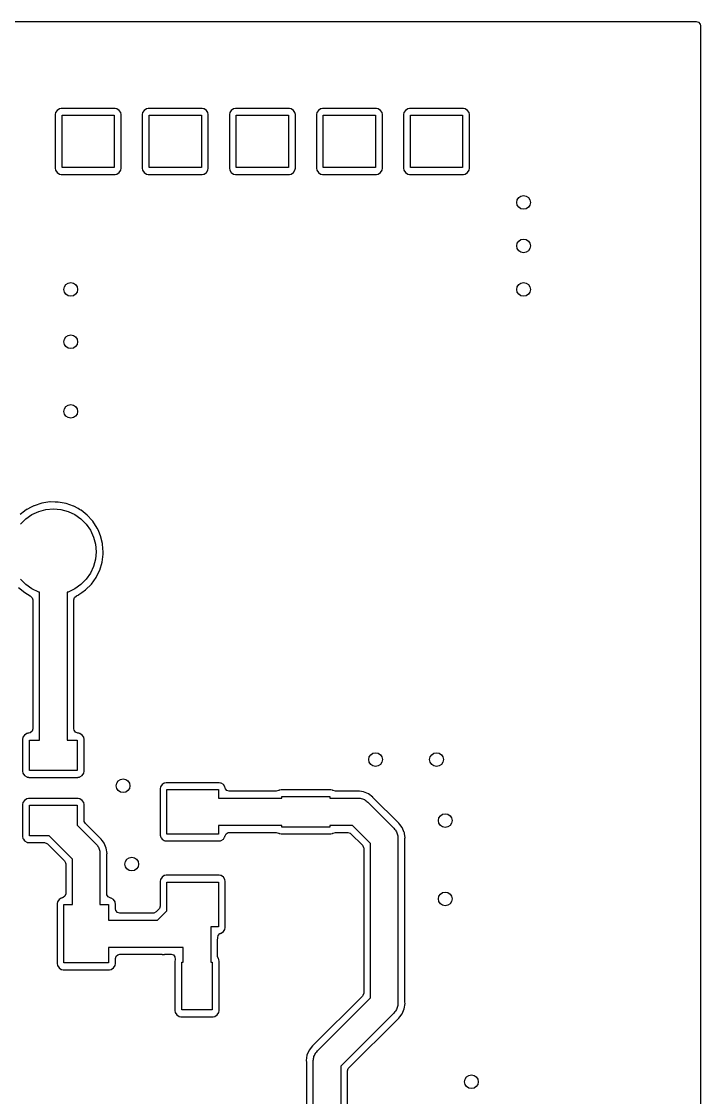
# Model space of a CAD drawing. Extents: x 0 to 2.91, y 0 to 4.33.
# Drawn here: x 0.713 to 1.493, y 3.093 to 4.329 of the extents above; entities that cross this region are included whole.
import ezdxf

# ---------------------------------------------------------------- set-up
doc = ezdxf.new("R2010")
doc.units = 0
doc.header["$MEASUREMENT"] = 0
doc.layers.add('BLACK', color=7, linetype='CONTINUOUS')

msp = doc.modelspace()

# ---------------------------------------------------------------- linework, layer by layer
at = {"layer": 'BLACK', "linetype": 'CONTINUOUS'}
for p, q in [((0.007913, 4.32866), (1.48815, 4.32866)), ((1.48815, 4.32866), (1.49083, 4.32787)), ((1.49083, 4.32787), (1.49266, 4.32576)), ((1.49266, 4.32576), (1.49311, 4.3237)), ((1.49311, 4.3237), (1.49311, 0.008819)), ((0.754309, 4.2266), (0.752564, 4.22399)), ((0.75692, 4.22834), (0.754309, 4.2266)), ((0.757399, 4.22844), (0.75692, 4.22834)), ((0.758984, 4.22875), (0.757399, 4.22844)), ((0.757399, 4.22844), (0.757399, 4.22844)), ((0.759223, 4.2288), (0.758984, 4.22875)), ((0.820777, 4.2288), (0.759223, 4.2288)), ((0.821016, 4.22875), (0.820777, 4.2288)), ((0.822601, 4.22844), (0.821016, 4.22875)), ((0.82308, 4.22834), (0.822601, 4.22844)), ((0.822601, 4.22844), (0.822601, 4.22844)), ((0.825691, 4.2266), (0.82308, 4.22834)), ((0.827436, 4.22399), (0.825691, 4.2266)), ((0.854309, 4.2266), (0.852564, 4.22399)), ((0.85692, 4.22834), (0.854309, 4.2266)), ((0.857399, 4.22844), (0.85692, 4.22834)), ((0.858984, 4.22875), (0.857399, 4.22844)), ((0.857399, 4.22844), (0.857399, 4.22844)), ((0.859223, 4.2288), (0.858984, 4.22875)), ((0.920777, 4.2288), (0.859223, 4.2288)), ((0.921016, 4.22875), (0.920777, 4.2288)), ((0.922601, 4.22844), (0.921016, 4.22875)), ((0.92308, 4.22834), (0.922601, 4.22844)), ((0.922601, 4.22844), (0.922601, 4.22844)), ((0.925691, 4.2266), (0.92308, 4.22834)), ((0.927436, 4.22399), (0.925691, 4.2266)), ((0.954309, 4.2266), (0.952564, 4.22399)), ((0.95692, 4.22834), (0.954309, 4.2266)), ((0.957399, 4.22844), (0.95692, 4.22834)), ((0.958984, 4.22875), (0.957399, 4.22844)), ((0.957399, 4.22844), (0.957399, 4.22844)), ((0.959223, 4.2288), (0.958984, 4.22875)), ((1.02078, 4.2288), (0.959223, 4.2288)), ((1.02102, 4.22875), (1.02078, 4.2288)), ((1.0226, 4.22844), (1.02102, 4.22875)), ((1.02308, 4.22834), (1.0226, 4.22844)), ((1.0226, 4.22844), (1.0226, 4.22844)), ((1.02569, 4.2266), (1.02308, 4.22834)), ((1.02744, 4.22399), (1.02569, 4.2266)), ((1.05431, 4.2266), (1.05256, 4.22399)), ((1.05692, 4.22834), (1.05431, 4.2266)), ((1.0574, 4.22844), (1.05692, 4.22834)), ((1.05898, 4.22875), (1.0574, 4.22844)), ((1.0574, 4.22844), (1.0574, 4.22844)), ((1.05922, 4.2288), (1.05898, 4.22875)), ((1.12078, 4.2288), (1.05922, 4.2288)), ((1.12102, 4.22875), (1.12078, 4.2288)), ((1.1226, 4.22844), (1.12102, 4.22875)), ((1.12308, 4.22834), (1.1226, 4.22844)), ((1.1226, 4.22844), (1.1226, 4.22844)), ((1.12569, 4.2266), (1.12308, 4.22834)), ((1.12744, 4.22399), (1.12569, 4.2266)), ((1.15431, 4.2266), (1.15256, 4.22399)), ((1.15692, 4.22834), (1.15431, 4.2266)), ((1.1574, 4.22844), (1.15692, 4.22834)), ((1.15898, 4.22875), (1.1574, 4.22844)), ((1.1574, 4.22844), (1.1574, 4.22844)), ((1.15922, 4.2288), (1.15898, 4.22875)), ((1.22078, 4.2288), (1.15922, 4.2288)), ((1.22102, 4.22875), (1.22078, 4.2288)), ((1.2226, 4.22844), (1.22102, 4.22875)), ((1.22308, 4.22834), (1.2226, 4.22844)), ((1.2226, 4.22844), (1.2226, 4.22844)), ((1.22569, 4.2266), (1.22308, 4.22834)), ((1.22744, 4.22399), (1.22569, 4.2266)), ((0.752564, 4.22399), (0.752106, 4.22168)), ((0.752106, 4.22168), (0.752106, 4.16013)), ((0.76, 4.16091), (0.76, 4.22091)), ((0.76, 4.22091), (0.82, 4.22091)), ((0.82, 4.22091), (0.82, 4.16091)), ((0.827894, 4.22168), (0.827436, 4.22399)), ((0.827894, 4.16013), (0.827894, 4.22168)), ((0.852564, 4.22399), (0.852106, 4.22168)), ((0.852106, 4.22168), (0.852106, 4.16013)), ((0.86, 4.16091), (0.86, 4.22091)), ((0.86, 4.22091), (0.92, 4.22091)), ((0.92, 4.22091), (0.92, 4.16091)), ((0.927894, 4.22168), (0.927436, 4.22399)), ((0.927894, 4.16013), (0.927894, 4.22168)), ((0.952564, 4.22399), (0.952106, 4.22168)), ((0.952106, 4.22168), (0.952106, 4.16013)), ((0.96, 4.16091), (0.96, 4.22091)), ((0.96, 4.22091), (1.02, 4.22091)), ((1.02, 4.22091), (1.02, 4.16091)), ((1.02789, 4.22168), (1.02744, 4.22399)), ((1.02789, 4.16013), (1.02789, 4.22168)), ((1.05256, 4.22399), (1.05211, 4.22168)), ((1.05211, 4.22168), (1.05211, 4.16013)), ((1.06, 4.16091), (1.06, 4.22091)), ((1.06, 4.22091), (1.12, 4.22091)), ((1.12, 4.22091), (1.12, 4.16091)), ((1.12789, 4.22168), (1.12744, 4.22399)), ((1.12789, 4.16013), (1.12789, 4.22168)), ((1.15256, 4.22399), (1.15211, 4.22168)), ((1.15211, 4.22168), (1.15211, 4.16013)), ((1.16, 4.16091), (1.16, 4.22091)), ((1.16, 4.22091), (1.22, 4.22091)), ((1.22, 4.22091), (1.22, 4.16091)), ((1.22789, 4.22168), (1.22744, 4.22399)), ((1.22789, 4.16013), (1.22789, 4.22168)), ((0.752106, 4.16013), (0.752564, 4.15783)), ((0.752564, 4.15783), (0.754309, 4.15521)), ((0.754309, 4.15521), (0.75692, 4.15347)), ((0.75692, 4.15347), (0.757399, 4.15337)), ((0.757399, 4.15337), (0.757399, 4.15337)), ((0.757399, 4.15337), (0.758984, 4.15306)), ((0.758984, 4.15306), (0.759223, 4.15301)), ((0.759223, 4.15301), (0.820777, 4.15301)), ((0.82, 4.16091), (0.76, 4.16091)), ((0.820777, 4.15301), (0.821016, 4.15306)), ((0.821016, 4.15306), (0.822601, 4.15337)), ((0.822601, 4.15337), (0.82308, 4.15347)), ((0.822601, 4.15337), (0.822601, 4.15337)), ((0.82308, 4.15347), (0.825691, 4.15521)), ((0.825691, 4.15521), (0.827436, 4.15783)), ((0.827436, 4.15783), (0.827894, 4.16013)), ((0.852106, 4.16013), (0.852564, 4.15783)), ((0.852564, 4.15783), (0.854309, 4.15521)), ((0.854309, 4.15521), (0.85692, 4.15347)), ((0.85692, 4.15347), (0.857399, 4.15337)), ((0.857399, 4.15337), (0.857399, 4.15337)), ((0.857399, 4.15337), (0.858984, 4.15306)), ((0.858984, 4.15306), (0.859223, 4.15301)), ((0.859223, 4.15301), (0.920777, 4.15301)), ((0.92, 4.16091), (0.86, 4.16091)), ((0.920777, 4.15301), (0.921016, 4.15306)), ((0.921016, 4.15306), (0.922601, 4.15337)), ((0.922601, 4.15337), (0.92308, 4.15347)), ((0.922601, 4.15337), (0.922601, 4.15337)), ((0.92308, 4.15347), (0.925691, 4.15521)), ((0.925691, 4.15521), (0.927436, 4.15783)), ((0.927436, 4.15783), (0.927894, 4.16013)), ((0.952106, 4.16013), (0.952564, 4.15783)), ((0.952564, 4.15783), (0.954309, 4.15521)), ((0.954309, 4.15521), (0.95692, 4.15347)), ((0.95692, 4.15347), (0.957399, 4.15337)), ((0.957399, 4.15337), (0.957399, 4.15337)), ((0.957399, 4.15337), (0.958984, 4.15306)), ((0.958984, 4.15306), (0.959223, 4.15301)), ((0.959223, 4.15301), (1.02078, 4.15301)), ((1.02, 4.16091), (0.96, 4.16091)), ((1.02078, 4.15301), (1.02102, 4.15306)), ((1.02102, 4.15306), (1.0226, 4.15337)), ((1.0226, 4.15337), (1.02308, 4.15347)), ((1.0226, 4.15337), (1.0226, 4.15337)), ((1.02308, 4.15347), (1.02569, 4.15521)), ((1.02569, 4.15521), (1.02744, 4.15783)), ((1.02744, 4.15783), (1.02789, 4.16013)), ((1.05211, 4.16013), (1.05256, 4.15783)), ((1.05256, 4.15783), (1.05431, 4.15521)), ((1.05431, 4.15521), (1.05692, 4.15347)), ((1.05692, 4.15347), (1.0574, 4.15337)), ((1.0574, 4.15337), (1.0574, 4.15337)), ((1.0574, 4.15337), (1.05898, 4.15306)), ((1.05898, 4.15306), (1.05922, 4.15301)), ((1.05922, 4.15301), (1.12078, 4.15301)), ((1.12, 4.16091), (1.06, 4.16091)), ((1.12078, 4.15301), (1.12102, 4.15306)), ((1.12102, 4.15306), (1.1226, 4.15337)), ((1.1226, 4.15337), (1.12308, 4.15347)), ((1.1226, 4.15337), (1.1226, 4.15337)), ((1.12308, 4.15347), (1.12569, 4.15521)), ((1.12569, 4.15521), (1.12744, 4.15783)), ((1.12744, 4.15783), (1.12789, 4.16013)), ((1.15211, 4.16013), (1.15256, 4.15783)), ((1.15256, 4.15783), (1.15431, 4.15521)), ((1.15431, 4.15521), (1.15692, 4.15347)), ((1.15692, 4.15347), (1.1574, 4.15337)), ((1.1574, 4.15337), (1.1574, 4.15337)), ((1.1574, 4.15337), (1.15898, 4.15306)), ((1.15898, 4.15306), (1.15922, 4.15301)), ((1.15922, 4.15301), (1.22078, 4.15301)), ((1.22, 4.16091), (1.16, 4.16091)), ((1.22078, 4.15301), (1.22102, 4.15306)), ((1.22102, 4.15306), (1.2226, 4.15337)), ((1.2226, 4.15337), (1.22308, 4.15347)), ((1.2226, 4.15337), (1.2226, 4.15337)), ((1.22308, 4.15347), (1.22569, 4.15521)), ((1.22569, 4.15521), (1.22744, 4.15783)), ((1.22744, 4.15783), (1.22789, 4.16013)), ((0.72439, 3.7707), (0.719465, 3.76813)), ((0.727614, 3.77238), (0.72439, 3.7707)), ((0.727795, 3.77247), (0.727614, 3.77238)), ((0.727614, 3.77238), (0.727614, 3.77238)), ((0.73672, 3.77539), (0.727795, 3.77247)), ((0.746003, 3.77681), (0.73672, 3.77539)), ((0.746206, 3.77681), (0.746003, 3.77681)), ((0.752092, 3.77673), (0.746206, 3.77681)), ((0.746206, 3.77681), (0.746206, 3.77681)), ((0.755393, 3.77669), (0.752092, 3.77673)), ((0.755593, 3.77666), (0.755393, 3.77669)), ((0.760015, 3.77587), (0.755593, 3.77666)), ((0.755593, 3.77666), (0.755593, 3.77666)), ((0.764638, 3.77505), (0.760015, 3.77587)), ((0.764829, 3.77498), (0.764638, 3.77505)), ((0.773298, 3.77198), (0.764829, 3.77498)), ((0.764829, 3.77498), (0.764829, 3.77498)), ((0.773489, 3.77191), (0.773298, 3.77198)), ((0.773298, 3.77198), (0.773298, 3.77198)), ((0.77832, 3.76925), (0.773489, 3.77191)), ((0.716971, 3.76626), (0.711956, 3.7625)), ((0.712301, 3.75128), (0.718367, 3.75734)), ((0.719302, 3.76801), (0.716971, 3.76626)), ((0.718367, 3.75734), (0.725394, 3.76227)), ((0.719465, 3.76813), (0.719302, 3.76801)), ((0.719302, 3.76801), (0.719302, 3.76801)), ((0.725394, 3.76227), (0.733168, 3.76589)), ((0.733168, 3.76589), (0.741454, 3.76811)), ((0.741454, 3.76811), (0.75, 3.76886)), ((0.75, 3.76886), (0.758546, 3.76811)), ((0.758546, 3.76811), (0.766832, 3.76589)), ((0.766832, 3.76589), (0.774606, 3.76227)), ((0.774606, 3.76227), (0.781633, 3.75734)), ((0.780162, 3.76823), (0.77832, 3.76925)), ((0.78171, 3.76737), (0.780162, 3.76823)), ((0.781633, 3.75734), (0.787699, 3.75128)), ((0.78187, 3.76725), (0.78171, 3.76737)), ((0.78892, 3.76168), (0.78187, 3.76725)), ((0.78187, 3.76725), (0.78187, 3.76725)), ((0.78908, 3.76155), (0.78892, 3.76168)), ((0.78892, 3.76168), (0.78892, 3.76168)), ((0.789217, 3.7614), (0.78908, 3.76155)), ((0.794304, 3.75581), (0.789217, 3.7614)), ((0.789217, 3.7614), (0.789217, 3.7614)), ((0.787699, 3.75128), (0.792619, 3.74425)), ((0.7954, 3.75461), (0.794304, 3.75581)), ((0.8005, 3.74672), (0.7954, 3.75461)), ((0.800581, 3.74654), (0.8005, 3.74672)), ((0.800582, 3.74654), (0.800581, 3.74654)), ((0.802179, 3.74286), (0.800582, 3.74654)), ((0.792619, 3.74425), (0.796245, 3.73648)), ((0.796245, 3.73648), (0.798465, 3.72819)), ((0.804245, 3.73811), (0.802179, 3.74286)), ((0.806533, 3.729), (0.804245, 3.73811)), ((0.798465, 3.72819), (0.799213, 3.71965)), ((0.806549, 3.7288), (0.806533, 3.729)), ((0.806998, 3.72334), (0.806549, 3.7288)), ((0.806549, 3.7288), (0.806549, 3.7288)), ((0.807302, 3.71965), (0.806998, 3.72334)), ((0.798465, 3.7111), (0.796245, 3.70281)), ((0.799213, 3.71965), (0.798465, 3.7111)), ((0.803278, 3.69855), (0.806008, 3.70754)), ((0.806008, 3.70754), (0.807234, 3.71685)), ((0.807234, 3.71685), (0.807302, 3.71965)), ((0.796245, 3.70281), (0.792619, 3.69504)), ((0.799117, 3.69013), (0.801918, 3.6958)), ((0.801918, 3.6958), (0.803188, 3.69837)), ((0.803188, 3.69837), (0.803278, 3.69855)), ((0.803188, 3.69837), (0.803188, 3.69837)), ((0.718367, 3.68195), (0.712301, 3.68801)), ((0.787699, 3.68801), (0.781633, 3.68195)), ((0.792619, 3.69504), (0.787699, 3.68801)), ((0.793638, 3.68251), (0.799117, 3.69013)), ((0.709908, 3.6787), (0.717133, 3.67271)), ((0.717133, 3.67271), (0.723485, 3.66899)), ((0.725394, 3.67703), (0.718367, 3.68195)), ((0.733168, 3.6734), (0.725394, 3.67703)), ((0.734252, 3.67311), (0.733168, 3.6734)), ((0.734252, 3.50341), (0.734252, 3.67311)), ((0.766832, 3.6734), (0.765748, 3.67311)), ((0.765748, 3.67311), (0.765748, 3.50341)), ((0.774606, 3.67703), (0.766832, 3.6734)), ((0.781633, 3.68195), (0.774606, 3.67703)), ((0.779159, 3.67034), (0.779341, 3.67043)), ((0.779341, 3.67043), (0.782539, 3.67271)), ((0.782539, 3.67271), (0.786821, 3.67576)), ((0.786821, 3.67576), (0.786986, 3.67588)), ((0.786986, 3.67588), (0.793638, 3.68251)), ((0.723485, 3.66899), (0.7239, 3.66875)), ((0.7239, 3.66875), (0.725819, 3.66672)), ((0.725819, 3.66672), (0.726358, 3.66447)), ((0.726358, 3.66447), (0.726358, 3.51623)), ((0.773642, 3.66454), (0.774429, 3.66722)), ((0.773642, 3.51623), (0.773642, 3.66454)), ((0.774429, 3.66722), (0.77642, 3.66899)), ((0.77642, 3.66899), (0.779158, 3.67034)), ((0.779158, 3.67034), (0.779159, 3.67034)), ((0.71942, 3.51084), (0.716809, 3.5091)), ((0.719899, 3.51094), (0.71942, 3.51084)), ((0.720759, 3.51111), (0.719899, 3.51094)), ((0.719899, 3.51094), (0.719899, 3.51094)), ((0.721723, 3.5113), (0.720759, 3.51111)), ((0.721914, 3.5113), (0.721723, 3.5113)), ((0.723458, 3.51172), (0.721914, 3.5113)), ((0.725571, 3.51355), (0.723458, 3.51172)), ((0.726358, 3.51623), (0.725571, 3.51355)), ((0.77391, 3.51462), (0.773642, 3.51623)), ((0.775524, 3.51234), (0.77391, 3.51462)), ((0.778096, 3.5113), (0.775524, 3.51234)), ((0.778277, 3.5113), (0.778096, 3.5113)), ((0.779241, 3.51111), (0.778277, 3.5113)), ((0.780101, 3.51094), (0.779241, 3.51111)), ((0.78058, 3.51084), (0.780101, 3.51094)), ((0.780101, 3.51094), (0.780101, 3.51094)), ((0.783191, 3.5091), (0.78058, 3.51084)), ((0.715064, 3.50649), (0.714606, 3.50418)), ((0.714606, 3.50418), (0.714606, 3.46763)), ((0.716809, 3.5091), (0.715064, 3.50649)), ((0.7225, 3.46841), (0.7225, 3.50341)), ((0.7225, 3.50341), (0.734252, 3.50341)), ((0.765748, 3.50341), (0.7775, 3.50341)), ((0.7775, 3.50341), (0.7775, 3.46841)), ((0.784936, 3.50649), (0.783191, 3.5091)), ((0.785394, 3.50418), (0.784936, 3.50649)), ((0.785394, 3.46763), (0.785394, 3.50418)), ((0.714606, 3.46763), (0.715064, 3.46533)), ((0.715064, 3.46533), (0.716809, 3.46271)), ((0.716809, 3.46271), (0.71942, 3.46097)), ((0.71942, 3.46097), (0.719899, 3.46087)), ((0.719899, 3.46087), (0.719899, 3.46087)), ((0.719899, 3.46087), (0.721484, 3.46056)), ((0.721484, 3.46056), (0.721723, 3.46051)), ((0.721723, 3.46051), (0.778277, 3.46051)), ((0.7775, 3.46841), (0.7225, 3.46841)), ((0.778277, 3.46051), (0.778516, 3.46056)), ((0.778516, 3.46056), (0.780101, 3.46087)), ((0.780101, 3.46087), (0.78058, 3.46097)), ((0.780101, 3.46087), (0.780101, 3.46087)), ((0.78058, 3.46097), (0.783191, 3.46271)), ((0.783191, 3.46271), (0.784936, 3.46533)), ((0.784936, 3.46533), (0.785394, 3.46763)), ((0.873037, 3.44958), (0.872579, 3.44727)), ((0.874781, 3.45219), (0.873037, 3.44958)), ((0.877392, 3.45393), (0.874781, 3.45219)), ((0.877872, 3.45403), (0.877392, 3.45393)), ((0.879456, 3.45434), (0.877872, 3.45403)), ((0.877872, 3.45403), (0.877872, 3.45403)), ((0.879695, 3.45439), (0.879456, 3.45434)), ((0.940305, 3.45439), (0.879695, 3.45439)), ((0.940544, 3.45434), (0.940305, 3.45439)), ((0.942128, 3.45403), (0.940544, 3.45434)), ((0.942608, 3.45393), (0.942128, 3.45403)), ((0.942128, 3.45403), (0.942128, 3.45403)), ((0.945219, 3.45219), (0.942608, 3.45393)), ((0.946963, 3.44958), (0.945219, 3.45219)), ((0.947059, 3.4491), (0.946963, 3.44958)), ((0.947169, 3.44854), (0.947059, 3.4491)), ((0.947059, 3.4491), (0.947059, 3.4491)), ((0.947522, 3.44745), (0.947169, 3.44854)), ((0.71942, 3.43584), (0.716809, 3.4341)), ((0.719899, 3.43594), (0.71942, 3.43584)), ((0.721484, 3.43625), (0.719899, 3.43594)), ((0.719899, 3.43594), (0.719899, 3.43594)), ((0.721723, 3.4363), (0.721484, 3.43625)), ((0.778277, 3.4363), (0.721723, 3.4363)), ((0.778516, 3.43625), (0.778277, 3.4363)), ((0.780101, 3.43594), (0.778516, 3.43625)), ((0.78058, 3.43584), (0.780101, 3.43594)), ((0.780101, 3.43594), (0.780101, 3.43594)), ((0.783191, 3.4341), (0.78058, 3.43584)), ((0.872579, 3.44727), (0.872579, 3.39454)), ((0.880472, 3.39531), (0.880472, 3.4465)), ((0.880472, 3.4465), (0.939528, 3.4465)), ((0.939528, 3.4465), (0.939528, 3.43665)), ((0.939528, 3.43665), (1.0125, 3.43665)), ((0.949353, 3.44533), (0.947522, 3.44745)), ((0.952035, 3.44455), (0.949353, 3.44533)), ((1.00598, 3.44455), (0.952035, 3.44455)), ((1.00873, 3.44538), (1.00598, 3.44455)), ((1.00901, 3.44557), (1.00873, 3.44538)), ((1.00942, 3.44584), (1.00901, 3.44557)), ((1.00901, 3.44557), (1.00901, 3.44557)), ((1.0099, 3.44594), (1.00942, 3.44584)), ((1.01148, 3.44625), (1.0099, 3.44594)), ((1.0099, 3.44594), (1.0099, 3.44594)), ((1.01172, 3.4463), (1.01148, 3.44625)), ((1.06828, 3.4463), (1.01172, 3.4463)), ((1.0125, 3.43665), (1.0125, 3.43841)), ((1.0125, 3.43841), (1.0675, 3.43841)), ((1.0675, 3.43841), (1.0675, 3.43665)), ((1.0675, 3.43665), (1.1, 3.43665)), ((1.06852, 3.44625), (1.06828, 3.4463)), ((1.0701, 3.44594), (1.06852, 3.44625)), ((1.07058, 3.44584), (1.0701, 3.44594)), ((1.0701, 3.44594), (1.0701, 3.44594)), ((1.07099, 3.44557), (1.07058, 3.44584)), ((1.07127, 3.44538), (1.07099, 3.44557)), ((1.07099, 3.44557), (1.07099, 3.44557)), ((1.07402, 3.44455), (1.07127, 3.44538)), ((1.09813, 3.44455), (1.07402, 3.44455)), ((1.09877, 3.44459), (1.09813, 3.44455)), ((1.09968, 3.44471), (1.09877, 3.44459)), ((1.1, 3.44475), (1.09968, 3.44471)), ((1.10155, 3.44455), (1.1, 3.44475)), ((1.1, 3.43665), (1.10122, 3.43646)), ((1.10122, 3.43646), (1.10246, 3.43646)), ((1.10617, 3.44394), (1.10155, 3.44455)), ((1.10246, 3.43646), (1.10364, 3.43608)), ((1.10364, 3.43608), (1.10487, 3.43588)), ((1.10487, 3.43588), (1.10597, 3.43532)), ((1.11192, 3.44156), (1.10617, 3.44394)), ((1.11686, 3.43777), (1.11192, 3.44156)), ((1.11706, 3.43751), (1.11686, 3.43777)), ((1.11762, 3.43678), (1.11706, 3.43751)), ((1.11804, 3.4363), (1.11762, 3.43678)), ((1.14539, 3.40895), (1.11804, 3.4363)), ((0.715064, 3.43149), (0.714606, 3.42918)), ((0.714606, 3.42918), (0.714606, 3.39263)), ((0.716809, 3.4341), (0.715064, 3.43149)), ((0.7225, 3.39341), (0.7225, 3.42841)), ((0.7225, 3.42841), (0.7775, 3.42841)), ((0.7775, 3.42841), (0.7775, 3.40568)), ((0.784936, 3.43149), (0.783191, 3.4341)), ((0.785394, 3.42918), (0.784936, 3.43149)), ((0.785394, 3.411), (0.785394, 3.42918)), ((1.10597, 3.43532), (1.10715, 3.43494)), ((1.10715, 3.43494), (1.10815, 3.43421)), ((1.10815, 3.43421), (1.10926, 3.43365)), ((1.10926, 3.43365), (1.11013, 3.43277)), ((1.11013, 3.43277), (1.11114, 3.43204)), ((1.11114, 3.43204), (1.14114, 3.40204)), ((0.785507, 3.40995), (0.785394, 3.411)), ((0.7775, 3.40568), (0.798931, 3.38425)), ((0.786847, 3.40749), (0.785507, 3.40995)), ((0.803187, 3.39115), (0.786847, 3.40749)), ((1.0125, 3.40516), (0.939528, 3.40516)), ((0.939528, 3.40516), (0.939528, 3.39531)), ((1.0125, 3.40341), (1.0125, 3.40516)), ((1.0675, 3.40341), (1.0125, 3.40341)), ((1.09348, 3.40516), (1.0675, 3.40516)), ((1.0675, 3.40516), (1.0675, 3.40341)), ((1.11425, 3.38438), (1.09348, 3.40516)), ((1.14114, 3.40204), (1.14186, 3.40104)), ((1.14186, 3.40104), (1.14274, 3.40016)), ((1.14274, 3.40016), (1.1433, 3.39906)), ((1.1433, 3.39906), (1.14403, 3.39805)), ((1.14588, 3.40852), (1.14539, 3.40895)), ((1.14686, 3.40777), (1.14588, 3.40852)), ((1.14781, 3.40653), (1.14686, 3.40777)), ((1.15065, 3.40283), (1.14781, 3.40653)), ((1.15303, 3.39708), (1.15065, 3.40283)), ((0.714606, 3.39263), (0.715064, 3.39033)), ((0.715064, 3.39033), (0.715336, 3.38992)), ((0.715336, 3.38992), (0.715714, 3.38935)), ((0.715714, 3.38935), (0.716809, 3.38771)), ((0.716809, 3.38771), (0.71942, 3.38597)), ((0.745229, 3.39341), (0.7225, 3.39341)), ((0.772047, 3.36659), (0.745229, 3.39341)), ((0.803674, 3.39073), (0.803187, 3.39115)), ((0.804657, 3.38997), (0.803674, 3.39073)), ((0.804855, 3.38971), (0.804657, 3.38997)), ((0.806141, 3.38804), (0.804855, 3.38971)), ((0.806614, 3.38742), (0.806141, 3.38804)), ((0.808446, 3.38503), (0.806614, 3.38742)), ((0.872579, 3.39454), (0.872626, 3.3943)), ((0.872626, 3.3943), (0.87291, 3.39287)), ((0.87291, 3.39287), (0.873037, 3.39223)), ((0.873037, 3.39223), (0.873308, 3.39183)), ((0.873308, 3.39183), (0.873913, 3.39092)), ((0.873913, 3.39092), (0.874781, 3.38962)), ((0.874781, 3.38962), (0.877392, 3.38788)), ((0.877392, 3.38788), (0.877872, 3.38778)), ((0.877872, 3.38778), (0.877872, 3.38778)), ((0.877872, 3.38778), (0.879456, 3.38747)), ((0.879456, 3.38747), (0.879695, 3.38742)), ((0.879695, 3.38742), (0.940305, 3.38742)), ((0.939528, 3.39531), (0.880472, 3.39531)), ((0.940305, 3.38742), (0.940544, 3.38747)), ((0.940544, 3.38747), (0.942128, 3.38778)), ((0.942128, 3.38778), (0.942608, 3.38788)), ((0.942128, 3.38778), (0.942128, 3.38778)), ((0.942608, 3.38788), (0.945219, 3.38962)), ((0.945219, 3.38962), (0.946087, 3.39092)), ((0.946087, 3.39092), (0.946692, 3.39183)), ((0.946692, 3.39183), (0.946963, 3.39223)), ((0.946963, 3.39223), (0.94709, 3.39287)), ((0.94709, 3.39287), (0.947169, 3.39327)), ((0.947169, 3.39327), (0.948465, 3.39575)), ((0.948465, 3.39575), (0.950894, 3.39713)), ((0.950894, 3.39713), (0.952035, 3.39726)), ((0.952035, 3.39726), (1.00598, 3.39726)), ((1.00598, 3.39726), (1.00873, 3.39643)), ((1.00873, 3.39643), (1.00901, 3.39624)), ((1.00901, 3.39624), (1.00901, 3.39624)), ((1.00901, 3.39624), (1.00942, 3.39597)), ((1.00942, 3.39597), (1.0099, 3.39587)), ((1.0099, 3.39587), (1.0099, 3.39587)), ((1.0099, 3.39587), (1.01148, 3.39556)), ((1.01148, 3.39556), (1.01172, 3.39551)), ((1.01172, 3.39551), (1.06828, 3.39551)), ((1.06828, 3.39551), (1.06852, 3.39556)), ((1.06852, 3.39556), (1.0701, 3.39587)), ((1.0701, 3.39587), (1.07058, 3.39597)), ((1.0701, 3.39587), (1.0701, 3.39587)), ((1.07058, 3.39597), (1.07099, 3.39624)), ((1.07099, 3.39624), (1.07127, 3.39643)), ((1.07099, 3.39624), (1.07099, 3.39624)), ((1.07127, 3.39643), (1.07402, 3.39726)), ((1.07402, 3.39726), (1.08815, 3.39726)), ((1.08815, 3.39726), (1.09083, 3.39648)), ((1.09083, 3.39648), (1.09166, 3.39581)), ((1.09166, 3.39581), (1.10491, 3.38257)), ((1.14403, 3.39805), (1.14441, 3.39688)), ((1.14441, 3.39688), (1.14498, 3.39577)), ((1.14498, 3.39577), (1.14517, 3.39455)), ((1.14517, 3.39455), (1.14555, 3.39337)), ((1.14555, 3.39337), (1.14555, 3.39213)), ((1.14555, 3.39213), (1.14575, 3.39091)), ((1.14575, 3.39091), (1.14575, 3.20091)), ((1.15308, 3.39675), (1.15303, 3.39708)), ((1.15318, 3.39598), (1.15308, 3.39675)), ((1.15385, 3.39091), (1.15318, 3.39598)), ((1.15364, 3.38903), (1.15368, 3.38968)), ((1.15364, 3.20278), (1.15364, 3.38903)), ((1.15368, 3.38968), (1.1538, 3.39058)), ((1.1538, 3.39058), (1.15385, 3.39091)), ((0.71942, 3.38597), (0.719899, 3.38587)), ((0.719899, 3.38587), (0.719899, 3.38587)), ((0.719899, 3.38587), (0.721484, 3.38556)), ((0.721484, 3.38556), (0.721723, 3.38551)), ((0.721723, 3.38551), (0.739905, 3.38551)), ((0.739905, 3.38551), (0.742586, 3.38472)), ((0.742586, 3.38472), (0.743412, 3.38406)), ((0.743412, 3.38406), (0.762701, 3.36477)), ((0.798931, 3.38425), (0.799659, 3.38324)), ((0.799659, 3.38324), (0.800536, 3.38237)), ((0.800536, 3.38237), (0.801098, 3.38126)), ((0.801098, 3.38126), (0.801827, 3.38026)), ((0.801827, 3.38026), (0.80221, 3.37908)), ((0.80221, 3.37908), (0.802773, 3.37798)), ((0.802773, 3.37798), (0.802966, 3.37675)), ((0.802966, 3.37675), (0.803349, 3.37557)), ((0.803349, 3.37557), (0.803349, 3.37433)), ((0.803349, 3.37433), (0.803543, 3.37311)), ((0.810829, 3.37928), (0.808446, 3.38503)), ((0.811641, 3.37311), (0.810829, 3.37928)), ((1.10491, 3.38257), (1.10624, 3.38011)), ((1.10624, 3.38011), (1.10636, 3.37906)), ((1.10636, 3.37906), (1.10636, 3.21275)), ((1.11425, 3.20743), (1.11425, 3.38438)), ((0.762701, 3.36477), (0.76404, 3.36232)), ((0.76404, 3.36232), (0.764154, 3.36126)), ((0.772047, 3.31437), (0.772047, 3.36659)), ((0.803543, 3.37311), (0.803543, 3.31437)), ((0.811437, 3.37124), (0.811479, 3.37188)), ((0.811437, 3.32688), (0.811437, 3.37124)), ((0.811479, 3.37188), (0.811599, 3.37279)), ((0.811599, 3.37279), (0.811641, 3.37311)), ((0.764154, 3.36126), (0.764154, 3.32688)), ((0.873037, 3.34328), (0.872579, 3.34097)), ((0.872579, 3.34097), (0.872579, 3.31267)), ((0.874781, 3.34589), (0.873037, 3.34328)), ((0.877392, 3.34763), (0.874781, 3.34589)), ((0.877872, 3.34773), (0.877392, 3.34763)), ((0.879456, 3.34804), (0.877872, 3.34773)), ((0.877872, 3.34773), (0.877872, 3.34773)), ((0.879695, 3.34809), (0.879456, 3.34804)), ((0.940305, 3.34809), (0.879695, 3.34809)), ((0.880472, 3.30735), (0.880472, 3.3402)), ((0.880472, 3.3402), (0.939528, 3.3402)), ((0.939528, 3.3402), (0.939528, 3.28902)), ((0.940544, 3.34804), (0.940305, 3.34809)), ((0.942128, 3.34773), (0.940544, 3.34804)), ((0.942608, 3.34763), (0.942128, 3.34773)), ((0.942128, 3.34773), (0.942128, 3.34773)), ((0.945219, 3.34589), (0.942608, 3.34763)), ((0.946963, 3.34328), (0.945219, 3.34589)), ((0.947421, 3.34097), (0.946963, 3.34328)), ((0.947421, 3.28824), (0.947421, 3.34097)), ((0.764154, 3.32688), (0.763366, 3.3242)), ((0.81157, 3.32574), (0.811437, 3.32688)), ((0.812953, 3.32331), (0.81157, 3.32574)), ((0.754476, 3.31598), (0.754311, 3.31515)), ((0.754311, 3.31515), (0.754311, 3.24666)), ((0.754674, 3.31697), (0.754476, 3.31598)), ((0.754769, 3.31745), (0.754674, 3.31697)), ((0.754674, 3.31697), (0.754674, 3.31697)), ((0.756514, 3.32006), (0.754769, 3.31745)), ((0.759125, 3.32181), (0.756514, 3.32006)), ((0.759604, 3.3219), (0.759125, 3.32181)), ((0.760161, 3.32201), (0.759604, 3.3219)), ((0.759604, 3.3219), (0.759604, 3.3219)), ((0.761254, 3.32236), (0.760161, 3.32201)), ((0.763366, 3.3242), (0.761254, 3.32236)), ((0.762205, 3.24744), (0.762205, 3.31437)), ((0.762205, 3.31437), (0.772047, 3.31437)), ((0.803543, 3.31437), (0.813386, 3.31437)), ((0.81543, 3.32201), (0.812953, 3.32331)), ((0.813386, 3.31437), (0.813386, 3.29665)), ((0.815987, 3.3219), (0.81543, 3.32201)), ((0.816466, 3.32181), (0.815987, 3.3219)), ((0.815987, 3.3219), (0.815987, 3.3219)), ((0.819077, 3.32006), (0.816466, 3.32181)), ((0.820822, 3.31745), (0.819077, 3.32006)), ((0.820917, 3.31697), (0.820822, 3.31745)), ((0.821114, 3.31598), (0.820917, 3.31697)), ((0.820917, 3.31697), (0.820917, 3.31697)), ((0.82128, 3.31515), (0.821114, 3.31598)), ((0.82128, 3.30951), (0.82128, 3.31515)), ((0.872579, 3.31267), (0.871791, 3.30999)), ((0.821728, 3.30745), (0.82128, 3.30951)), ((0.823558, 3.30533), (0.821728, 3.30745)), ((0.82624, 3.30455), (0.823558, 3.30533)), ((0.864452, 3.30455), (0.82624, 3.30455)), ((0.865506, 3.30466), (0.864452, 3.30455)), ((0.867959, 3.306), (0.865506, 3.30466)), ((0.871126, 3.30917), (0.867959, 3.306)), ((0.869776, 3.29665), (0.880472, 3.30735)), ((0.871791, 3.30999), (0.871126, 3.30917)), ((0.813386, 3.29665), (0.869776, 3.29665)), ((0.939528, 3.28902), (0.930748, 3.28902)), ((0.930748, 3.28902), (0.930748, 3.24841)), ((0.946963, 3.28594), (0.947421, 3.28824)), ((0.938684, 3.27468), (0.938803, 3.27558)), ((0.938803, 3.27623), (0.938803, 3.27655)), ((0.938803, 3.27655), (0.938881, 3.27655)), ((0.938846, 3.27591), (0.938803, 3.27623)), ((0.938803, 3.27558), (0.938846, 3.27591)), ((0.938881, 3.27655), (0.939246, 3.27889)), ((0.939246, 3.27889), (0.941102, 3.28099)), ((0.941102, 3.28099), (0.941836, 3.28136)), ((0.941836, 3.28136), (0.942128, 3.28148)), ((0.942128, 3.28148), (0.942608, 3.28158)), ((0.942608, 3.28158), (0.945219, 3.28332)), ((0.945219, 3.28332), (0.946963, 3.28594)), ((0.899252, 3.26516), (0.813386, 3.26516)), ((0.813386, 3.26516), (0.813386, 3.24744)), ((0.899252, 3.24841), (0.899252, 3.26516)), ((0.938642, 3.27403), (0.938684, 3.27468)), ((0.938642, 3.25493), (0.938642, 3.27403)), ((0.82128, 3.2523), (0.822067, 3.25499)), ((0.82128, 3.24666), (0.82128, 3.2523)), ((0.822067, 3.25499), (0.824179, 3.25682)), ((0.824179, 3.25682), (0.82624, 3.25726)), ((0.82624, 3.25726), (0.874424, 3.25726)), ((0.874424, 3.25726), (0.875072, 3.25722)), ((0.875072, 3.25722), (0.876299, 3.25706)), ((0.876299, 3.25706), (0.876622, 3.2571)), ((0.876622, 3.2571), (0.877526, 3.25722)), ((0.877526, 3.25722), (0.878174, 3.25726)), ((0.878174, 3.25726), (0.885169, 3.25726)), ((0.885169, 3.25726), (0.887851, 3.25648)), ((0.887851, 3.25648), (0.889681, 3.25436)), ((0.890034, 3.25134), (0.889606, 3.24918)), ((0.889681, 3.25436), (0.890034, 3.25134)), ((0.939478, 3.25217), (0.938642, 3.25493)), ((0.939664, 3.25189), (0.939478, 3.25217)), ((0.939936, 3.25149), (0.939664, 3.25189)), ((0.939664, 3.25189), (0.939664, 3.25189)), ((0.940394, 3.24918), (0.939936, 3.25149)), ((0.754311, 3.24666), (0.754769, 3.24436)), ((0.754769, 3.24436), (0.756514, 3.24175)), ((0.756514, 3.24175), (0.759125, 3.24001)), ((0.759125, 3.24001), (0.759604, 3.23991)), ((0.759604, 3.23991), (0.759604, 3.23991)), ((0.759604, 3.23991), (0.761188, 3.23959)), ((0.761188, 3.23959), (0.761427, 3.23955)), ((0.761427, 3.23955), (0.814163, 3.23955)), ((0.813386, 3.24744), (0.762205, 3.24744)), ((0.814163, 3.23955), (0.814402, 3.23959)), ((0.814402, 3.23959), (0.815987, 3.23991)), ((0.815987, 3.23991), (0.816466, 3.24001)), ((0.815987, 3.23991), (0.815987, 3.23991)), ((0.816466, 3.24001), (0.819077, 3.24175)), ((0.819077, 3.24175), (0.820822, 3.24436)), ((0.820822, 3.24436), (0.82128, 3.24666)), ((0.889606, 3.24918), (0.889606, 3.19263)), ((0.8975, 3.19341), (0.8975, 3.24841)), ((0.8975, 3.24841), (0.899252, 3.24841)), ((0.930748, 3.24841), (0.9325, 3.24841)), ((0.9325, 3.24841), (0.9325, 3.19341)), ((0.940394, 3.19263), (0.940394, 3.24918)), ((1.10491, 3.20925), (1.0489, 3.15324)), ((1.05316, 3.14633), (1.11425, 3.20743)), ((1.10557, 3.21007), (1.10491, 3.20925)), ((1.10636, 3.21275), (1.10557, 3.21007)), ((1.14575, 3.20091), (1.14555, 3.19968)), ((1.15303, 3.19473), (1.15385, 3.20091)), ((1.15368, 3.20213), (1.15364, 3.20278)), ((1.15385, 3.20091), (1.15368, 3.20213)), ((0.889606, 3.19263), (0.890064, 3.19033)), ((0.890064, 3.19033), (0.891809, 3.18771)), ((0.9325, 3.19341), (0.8975, 3.19341)), ((0.938191, 3.18771), (0.939936, 3.19033)), ((0.939936, 3.19033), (0.940394, 3.19263)), ((1.14114, 3.18977), (1.08004, 3.12867)), ((1.14186, 3.19077), (1.14114, 3.18977)), ((1.14274, 3.19165), (1.14186, 3.19077)), ((1.1433, 3.19275), (1.14274, 3.19165)), ((1.14403, 3.19376), (1.1433, 3.19275)), ((1.14441, 3.19493), (1.14403, 3.19376)), ((1.14498, 3.19604), (1.14441, 3.19493)), ((1.14517, 3.19726), (1.14498, 3.19604)), ((1.14555, 3.19844), (1.14517, 3.19726)), ((1.14555, 3.19968), (1.14555, 3.19844)), ((1.14799, 3.18551), (1.15065, 3.18898)), ((1.15065, 3.18898), (1.15303, 3.19473)), ((0.891809, 3.18771), (0.89442, 3.18597)), ((0.89442, 3.18597), (0.894899, 3.18587)), ((0.894899, 3.18587), (0.894899, 3.18587)), ((0.894899, 3.18587), (0.896484, 3.18556)), ((0.896484, 3.18556), (0.896723, 3.18551)), ((0.896723, 3.18551), (0.933277, 3.18551)), ((0.933277, 3.18551), (0.933516, 3.18556)), ((0.933516, 3.18556), (0.935101, 3.18587)), ((0.935101, 3.18587), (0.93558, 3.18597)), ((0.935101, 3.18587), (0.935101, 3.18587)), ((0.93558, 3.18597), (0.938191, 3.18771)), ((1.08939, 3.12686), (1.14539, 3.18286)), ((1.14539, 3.18286), (1.14588, 3.18329)), ((1.14588, 3.18329), (1.1466, 3.18385)), ((1.1466, 3.18385), (1.14686, 3.18404)), ((1.14686, 3.18404), (1.14799, 3.18551)), ((1.04743, 3.15206), (1.04364, 3.14712)), ((1.04841, 3.15281), (1.04743, 3.15206)), ((1.0489, 3.15324), (1.04841, 3.15281)), ((1.04126, 3.14137), (1.04045, 3.1352)), ((1.04364, 3.14712), (1.04126, 3.14137)), ((1.04912, 3.13884), (1.04931, 3.14006)), ((1.04931, 3.14006), (1.04988, 3.14117)), ((1.04988, 3.14117), (1.05026, 3.14235)), ((1.05026, 3.14235), (1.05099, 3.14335)), ((1.05099, 3.14335), (1.05155, 3.14445)), ((1.05155, 3.14445), (1.05243, 3.14533)), ((1.05243, 3.14533), (1.05316, 3.14633)), ((1.04045, 3.1352), (1.04049, 3.13487)), ((1.04049, 3.13487), (1.04061, 3.13397)), ((1.04061, 3.13397), (1.04065, 3.13332)), ((1.04065, 3.13332), (1.04065, 3.05451)), ((1.04854, 3.1352), (1.04874, 3.13642)), ((1.04854, 3.04165), (1.04854, 3.1352)), ((1.04874, 3.13766), (1.04912, 3.13884)), ((1.04874, 3.13642), (1.04874, 3.13766)), ((1.08004, 3.12867), (1.08004, 3.03038)), ((1.08872, 3.12603), (1.08939, 3.12686)), ((1.08793, 3.12335), (1.08872, 3.12603)), ((1.08793, 3.03294), (1.08793, 3.12335))]:
    msp.add_line(p, q, dxfattribs=at)
at = {"layer": 'BLACK'}
for centre in [(1.29, 4.12091), (1.29, 4.07091), (0.77, 4.02091), (1.29, 4.02091), (0.77, 3.96091), (0.77, 3.88091), (1.12, 3.48091), (1.19, 3.48091), (0.83, 3.45091), (1.2, 3.41091), (0.84, 3.36091), (1.2, 3.32091), (1.23, 3.11091)]:
    msp.add_circle(centre, 0.007874, dxfattribs=at)

doc.saveas('drawing.dxf')
